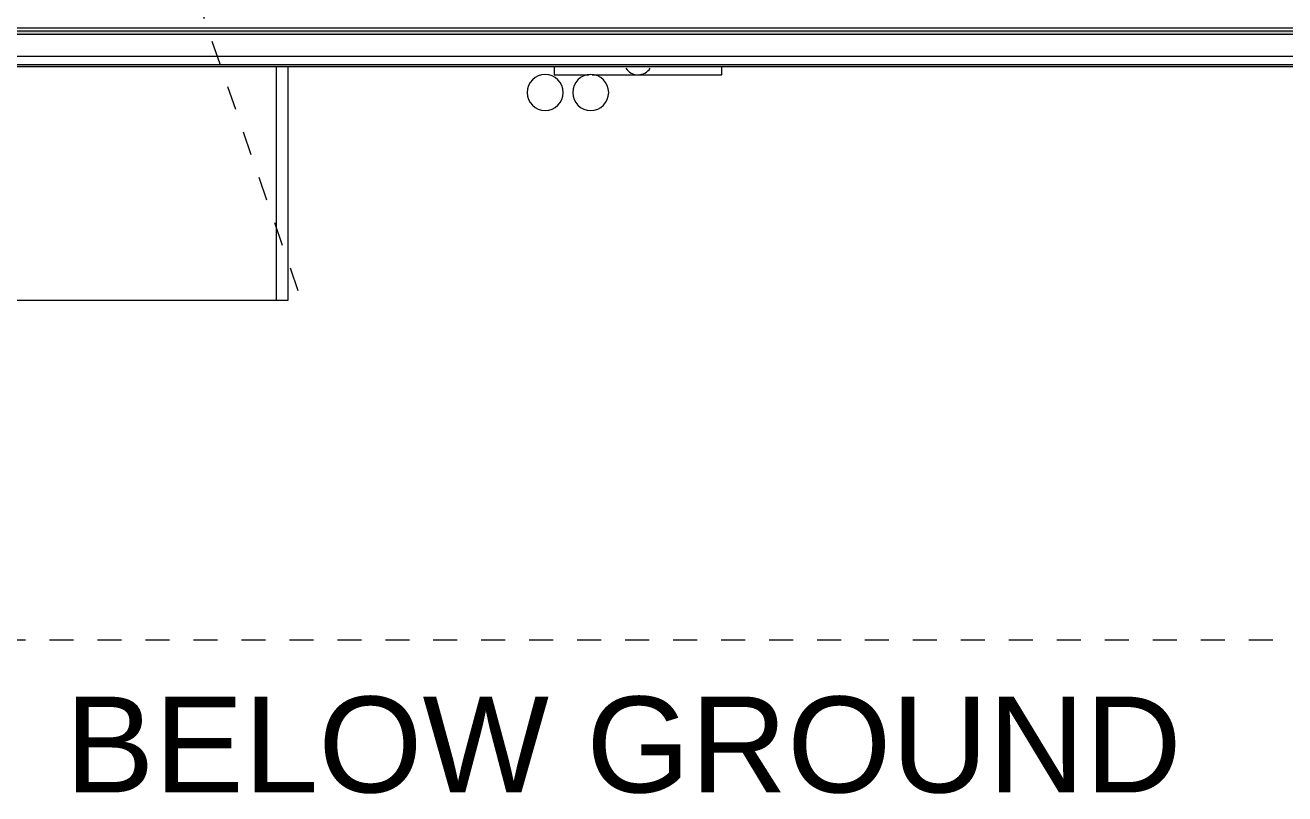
# Model space of a CAD drawing. Header units: metres. Extents: x -2477 to -2300, y 3875 to 4051.
# Drawn here: x -2386.42 to -2381.17, y 3966.48 to 3969.69 of the extents above; entities that cross this region are included whole.
import ezdxf

# ---------------------------------------------------------------- set-up
doc = ezdxf.new("R2010")
doc.units = ezdxf.units.M
doc.linetypes.add('Grid Line', pattern=[0.021, 0.012, -0.003, 0.003, -0.003])
doc.linetypes.add('Overhead', pattern=[0.004, 0.0025, -0.0015])
for name, color, linetype, lineweight in [('A-FLOR', 192, 'Continuous', 5), ('A-FLOR-OVHD', 1, 'Overhead', 5), ('A-WALL', 113, 'Continuous', 5), ('A-WALL-PATT', 111, 'Continuous', 13), ('C-TOPO', 7, 'Continuous', 5), ('F-FIRE', 13, 'Continuous', 5), ('G-ANNO-TEXT', 231, 'Continuous', 5), ('P-SANR-FIXT', 6, 'Continuous', 5), ('S-GRID', 1, 'Continuous', 5)]:
    doc.layers.add(name, color=color, linetype=linetype, lineweight=lineweight)
doc.styles.add('Arial_3', font='arial.ttf', dxfattribs={"height": 0.4})
pattern_1 = [(0, (0, 0), (0.8128, 0.2032), [0.06706, -0.54254, 0.06706, -0.54254, -3.251]), (0, (0, 0), (0.8128, 0.2032), [-1.219, 0.06706, -1.152, 0.06706, -0.54254, -1.422]), (0, (0, 0), (0.8128, 0.2032), [-3.048, 0.06706, -0.33934, 0.06706, -0.94894]), (120, (0.3048, 0.1016), (-0.582376362, 0.602305448), [0.06706, -0.54254, 0.06706, -0.54254, -3.251]), (120, (0.3048, 0.1016), (-0.582376362, 0.602305448), [-1.219, 0.06706, -1.152, 0.06706, -0.54254, -1.422]), (120, (0.3048, 0.1016), (-0.582376362, 0.602305448), [-3.048, 0.06706, -0.33934, 0.06706, -0.94894]), (240, (0.4064, 0.508), (-0.230423638, -0.805505448), [0.06706, -0.54254, 0.06706, -0.54254, -3.251]), (240, (0.4064, 0.508), (-0.230423638, -0.805505448), [-1.219, 0.06706, -1.152, 0.06706, -0.54254, -1.422]), (240, (0.4064, 0.508), (-0.230423638, -0.805505448), [-3.048, 0.06706, -0.33934, 0.06706, -0.94894])]

# ---------------------------------------------------------------- blocks, each defined once
blk = doc.blocks.new('Hydrant_double11 - Hydrant_double-1019483-GA - Part A')
at = {"layer": 'F-FIRE'}
for p, q in [((-2397.9818, 3973.0904), (-2397.47, 3973.2666)), ((-2397.47, 3973.2666), (-2397.4809, 3973.2983)), ((-2398.1429, 3973.0708), (-2398.1318, 3973.0387)), ((-2398.1318, 3973.0387), (-2397.9933, 3973.0864))]:
    blk.add_line(p, q, dxfattribs=at)
blk.add_arc((-2397.8204, 3973.2094), 0.06, 231.9968, 346.004, dxfattribs=at)
blk = doc.blocks.new('Downpipe - L Spreader - Default-3252581-GA - Part A')
at = {"layer": 'P-SANR-FIXT'}
for start, end in [(0, 180), (180, 0)]:
    blk.add_arc((-0.0398, 0.15), 0.075, start, end, dxfattribs=at)

msp = doc.modelspace()

# ---------------------------------------------------------------- hatches: boundary and pattern name
at = {"layer": 'A-WALL-PATT', "lineweight": 5}
h = msp.add_hatch(dxfattribs=at)
h.set_pattern_fill('FP_1', color=256, style=0, pattern_type=2)
h.set_pattern_definition(pattern_1)
h.paths.add_polyline_path([(-2353.651, 3969.6539), (-2353.3587, 3969.6539), (-2353.3587, 3969.6659), (-2366.7435, 3969.6659), (-2366.7435, 3969.6539), (-2354.183, 3969.6539)])
h.paths.add_polyline_path([(-2396.2171, 3969.6539), (-2368.6095, 3969.6539), (-2368.6095, 3969.6659), (-2396.2259, 3969.6659), (-2396.2217, 3969.6539)])
h = msp.add_hatch(dxfattribs=at)
h.set_pattern_fill('FP_1', color=256, style=0, pattern_type=2)
h.set_pattern_definition(pattern_1)
h.paths.add_polyline_path([(-2382.3831, 3969.5179), (-2368.6095, 3969.5179), (-2368.6095, 3969.5269), (-2396.325, 3969.5269), (-2396.3219, 3969.5179), (-2382.9152, 3969.5179)])
h.paths.add_polyline_path([(-2353.651, 3969.5179), (-2353.3587, 3969.5179), (-2353.3587, 3969.5269), (-2366.7435, 3969.5269), (-2366.7435, 3969.5179), (-2354.183, 3969.5179)])

# ---------------------------------------------------------------- linework, layer by layer
at = {"layer": 'A-FLOR'}
for p, q in [((-2369.6265, 3969.6779), (-2393.0377, 3969.6779)), ((-2385.3222, 3968.5439), (-2385.3222, 3969.5179)), ((-2396.2877, 3968.5439), (-2385.3222, 3968.5439))]:
    msp.add_line(p, q, dxfattribs=at)
at = {"layer": 'A-FLOR-OVHD'}
msp.add_line((-2339.817, 3967.1255), (-2395.3554, 3967.1255), dxfattribs=at)
at = {"layer": 'A-WALL'}
for p, q in [((-2396.2344, 3969.6539), (-2368.6095, 3969.6539)), ((-2396.3001, 3969.5619), (-2368.6095, 3969.5619)), ((-2396.325, 3969.5269), (-2368.6095, 3969.5269))]:
    msp.add_line(p, q, dxfattribs=at)
at = {"layer": 'A-WALL', "color": 250, "lineweight": 13}
for p, q in [((-2368.6095, 3969.6659), (-2396.2259, 3969.6659)), ((-2396.3314, 3969.5179), (-2368.6095, 3969.5179))]:
    msp.add_line(p, q, dxfattribs=at)
at = {"layer": 'C-TOPO'}
msp.add_line((-2385.3722, 3969.5179), (-2385.3722, 3968.5439), dxfattribs=at)
at = {"layer": 'S-GRID', "linetype": 'Grid Line'}
msp.add_line((-2385.2807, 3968.5821), (-2407.266, 4032.4305), dxfattribs=at)

# ---------------------------------------------------------------- block references
at = {"layer": 'F-FIRE', "rotation": 341.037289796011}
msp.add_blockref('Hydrant_double11 - Hydrant_double-1019483-GA - Part A', (-1407.2773, -567.2186), dxfattribs=at)
at = {"layer": 'P-SANR-FIXT', "rotation": 180}
for p in [(-2384.2906, 3969.5601), (-2384.1006, 3969.5601)]:
    msp.add_blockref('Downpipe - L Spreader - Default-3252581-GA - Part A', p, dxfattribs=at)

# ---------------------------------------------------------------- texts
at = {"layer": 'G-ANNO-TEXT', "color": 7, "insert": (-2386.2528, 3966.8903), "char_height": 0.4, "width": 5.948521, "attachment_point": 1, "style": 'Arial_3'}
msp.add_mtext('BELOW GROUND ', dxfattribs=at)

doc.saveas('drawing.dxf')
